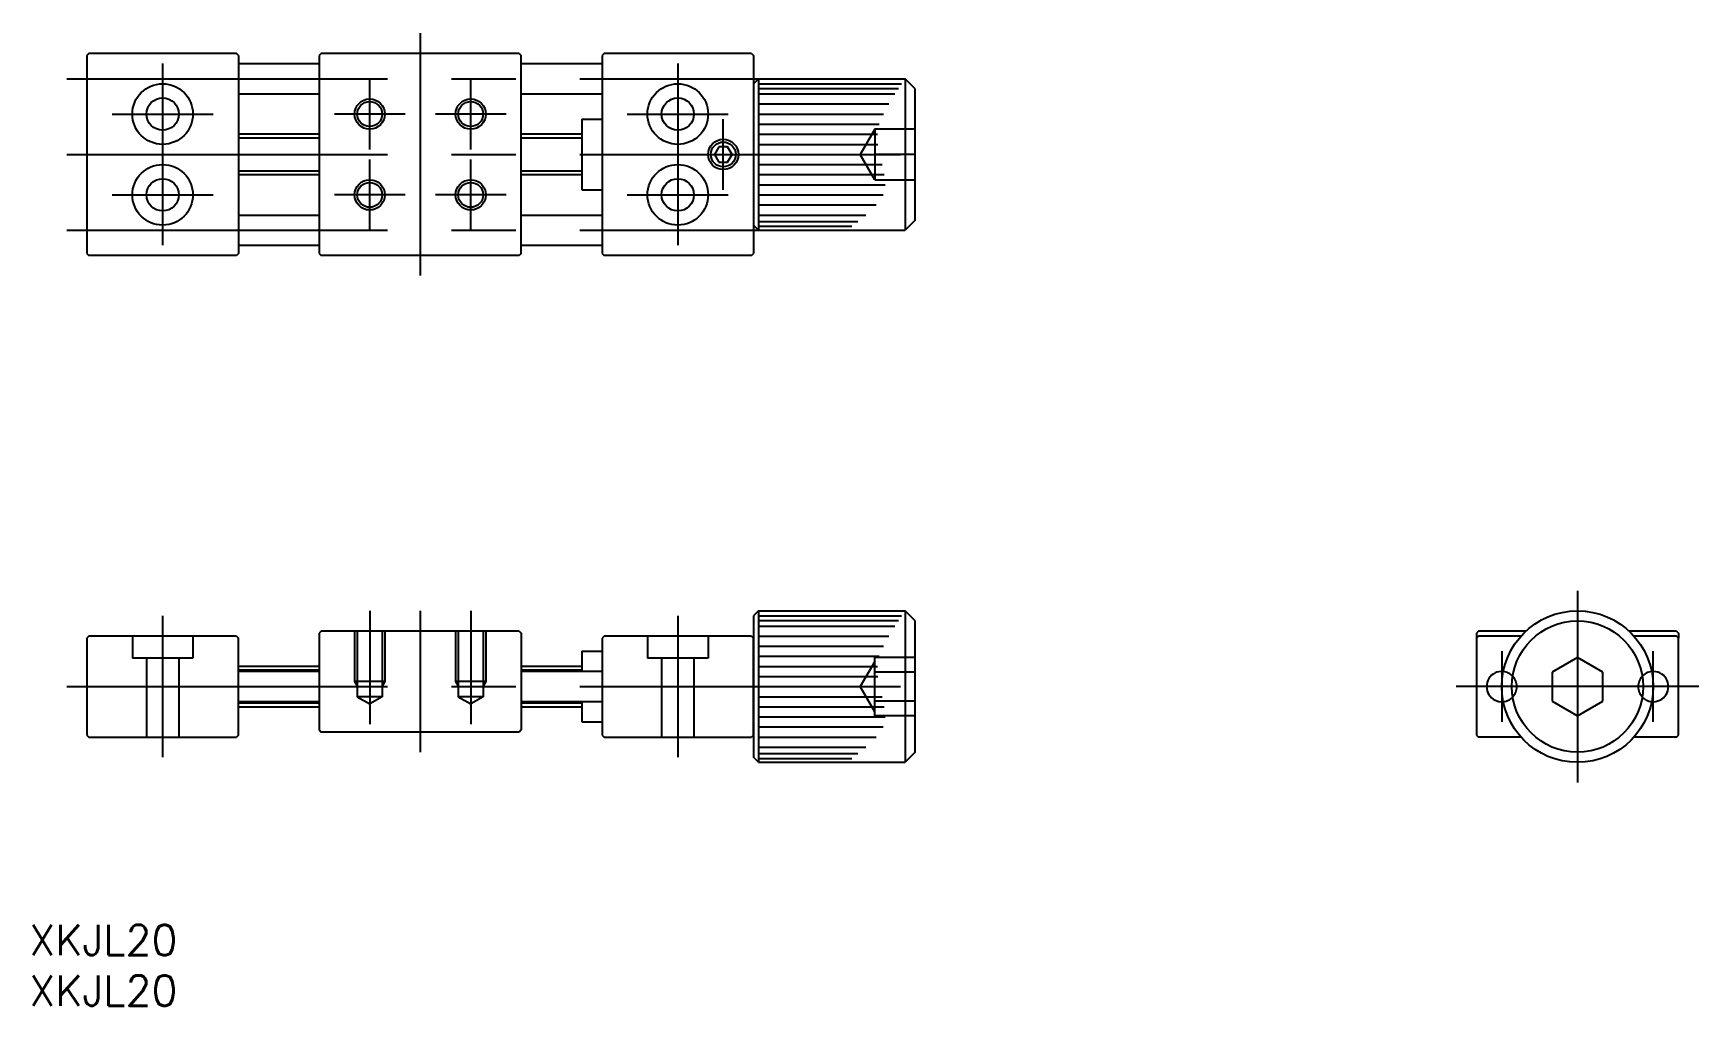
# Model space of a CAD drawing. Extents: x -153 to 12, y -32 to 65.
import ezdxf

# ---------------------------------------------------------------- set-up
doc = ezdxf.new("R2010")
doc.units = 0
doc.linetypes.add('CENTER', pattern=[50.8, 31.75, -6.35, 6.35, -6.35])
doc.linetypes.add('DASHED', pattern=[19.05, 12.7, -6.35])
doc.layers.get('0').update_dxf_attribs({"linetype": 'CONTINUOUS'})
doc.layers.add('CENTER', color=1, linetype='CONTINUOUS')
doc.styles.get("Standard").update_dxf_attribs({"font": 'txt.shx', "height": 3, "bigfont": 'bigfont.shx'})

# ---------------------------------------------------------------- blocks, each defined once
blk = doc.blocks.new('*U2')
at = {"color": 7, "linetype": 'CONTINUOUS'}
blk.add_text('XKJL20', height=3, dxfattribs=at).set_placement((-153.26, -31.61))
blk = doc.blocks.new('*U3')
at = {"color": 7, "linetype": 'CONTINUOUS'}
blk.add_text('XKJL20', height=3, dxfattribs=at).set_placement((-153.26, -26.61))

msp = doc.modelspace()

# ---------------------------------------------------------------- linework, layer by layer
at = {"color": 7, "linetype": 'CONTINUOUS'}
for p, q in [((-147.37, 62.71), (-147.57, 62.51)), ((-132.77, 62.71), (-147.37, 62.71)), ((-132.57, 62.51), (-132.77, 62.71)), ((-124.37, 62.71), (-124.57, 62.51)), ((-104.77, 62.71), (-124.37, 62.71)), ((-104.77, 62.71), (-104.57, 62.51)), ((-96.37, 62.71), (-96.57, 62.51)), ((-81.77, 62.71), (-96.37, 62.71)), ((-81.77, 62.71), (-81.57, 62.51)), ((-147.57, 62.51), (-147.57, 42.91)), ((-132.57, 62.51), (-132.57, 42.91)), ((-132.57, 61.71), (-124.57, 61.71)), ((-124.57, 62.51), (-124.57, 42.91)), ((-104.57, 42.91), (-104.57, 62.51)), ((-104.57, 61.71), (-96.57, 61.71)), ((-96.57, 62.51), (-96.57, 42.91)), ((-81.57, 62.51), (-81.57, 42.91)), ((-81.07, 60.21), (-81.57, 59.71)), ((-81.57, 59.71), (-81.57, 45.71)), ((-81.07, 60.21), (-66.57, 60.21)), ((-81.07, 60.21), (-81.07, 45.21)), ((-81.07, 59.71), (-66.91, 59.71)), ((-66.57, 60.21), (-66.57, 45.21)), ((-65.57, 59.21), (-66.57, 60.21)), ((-132.57, 58.71), (-124.57, 58.71)), ((-104.57, 58.71), (-96.57, 58.71)), ((-81.07, 59.25), (-67.22, 59.25)), ((-81.07, 58.71), (-67.57, 58.71)), ((-81.07, 57.71), (-68.17, 57.71)), ((-65.57, 46.21), (-65.57, 59.21)), ((-98.57, 56.21), (-98.57, 49.21)), ((-98.57, 56.21), (-96.57, 56.21)), ((-81.07, 56.71), (-68.71, 56.71)), ((-124.57, 54.71), (-132.57, 54.71)), ((-98.57, 54.71), (-104.57, 54.71)), ((-81.07, 55.71), (-69.13, 55.71)), ((-81.07, 54.71), (-69.31, 54.71)), ((-85, 53.46), (-85.44, 52.71)), ((-84.14, 53.46), (-85, 53.46)), ((-83.7, 52.71), (-84.14, 53.46)), ((-81.07, 53.71), (-69.28, 53.71)), ((-85.44, 52.71), (-85, 51.96)), ((-85, 51.96), (-84.14, 51.96)), ((-84.14, 51.96), (-83.7, 52.71)), ((-81.07, 51.71), (-68.85, 51.71)), ((-132.57, 50.71), (-124.57, 50.71)), ((-104.57, 50.71), (-98.57, 50.71)), ((-81.07, 50.71), (-68.63, 50.71)), ((-81.07, 49.71), (-68.54, 49.71)), ((-98.57, 49.21), (-96.57, 49.21)), ((-81.07, 48.71), (-68.75, 48.71)), ((-132.57, 46.71), (-124.57, 46.71)), ((-104.57, 46.71), (-96.57, 46.71)), ((-81.07, 47.71), (-69.43, 47.71)), ((-81.07, 46.71), (-70.45, 46.71)), ((-65.57, 46.21), (-66.57, 45.21)), ((-81.07, 45.21), (-81.57, 45.71)), ((-81.07, 46.08), (-71.23, 46.08)), ((-81.07, 45.61), (-71.85, 45.61)), ((-81.07, 45.21), (-66.57, 45.21)), ((-147.57, 42.91), (-147.37, 42.71)), ((-132.57, 42.91), (-132.77, 42.71)), ((-132.57, 43.71), (-124.57, 43.71)), ((-124.57, 42.91), (-124.37, 42.71)), ((-104.57, 42.91), (-104.77, 42.71)), ((-104.57, 43.71), (-96.57, 43.71)), ((-96.57, 42.91), (-96.37, 42.71)), ((-81.77, 42.71), (-81.57, 42.91)), ((-132.77, 42.71), (-147.37, 42.71)), ((-104.77, 42.71), (-124.37, 42.71)), ((-81.77, 42.71), (-96.37, 42.71)), ((-81.07, 7.5), (-81.57, 7)), ((-81.57, 7), (-81.57, -7)), ((-81.07, 7.5), (-66.57, 7.5)), ((-81.07, 7.5), (-81.07, -7.5)), ((-81.07, 7), (-66.91, 7)), ((-66.57, 7.5), (-66.57, -7.5)), ((-65.57, 6.5), (-66.57, 7.5)), ((-147.37, 5), (-147.57, 4.8)), ((-132.77, 5), (-147.37, 5)), ((-132.77, 5), (-132.57, 4.8)), ((-124.37, 5.5), (-124.57, 5.3)), ((-124.57, 5.3), (-124.57, -4.3)), ((-104.77, 5.5), (-124.37, 5.5)), ((-104.77, 5.5), (-104.57, 5.3)), ((-104.57, 5.3), (-104.57, -4.3)), ((-96.37, 5), (-96.57, 4.8)), ((-81.77, 5), (-96.37, 5)), ((-81.77, 5), (-81.57, 4.8)), ((-81.07, 6.54), (-67.22, 6.54)), ((-81.07, 6), (-67.57, 6)), ((-81.07, 5), (-68.17, 5)), ((-65.57, -6.5), (-65.57, 6.5)), ((-9.8, 5.5), (-10, 5.3)), ((-10, 5.3), (-10, 4.8)), ((-9.8, 5), (-10, 4.8)), ((-5.1, 5.5), (-9.8, 5.5)), ((-5.59, 5), (-9.8, 5)), ((9.8, 5.5), (5.1, 5.5)), ((9.8, 5), (5.59, 5)), ((9.8, 5.5), (10, 5.3)), ((10, 4.8), (9.8, 5)), ((10, 5.3), (10, 4.8)), ((-147.57, 4.8), (-147.57, -4.8)), ((-132.57, -4.8), (-132.57, 4.8)), ((-98.57, 3.5), (-98.57, 1.5)), ((-98.57, 3.5), (-96.57, 3.5)), ((-96.57, 4.8), (-96.57, -4.8)), ((-81.57, -4.8), (-81.57, 4.8)), ((-81.07, 4), (-68.71, 4)), ((-10, 4.8), (-10, -4.8)), ((10, -4.8), (10, 4.8)), ((-124.57, 2), (-132.57, 2)), ((-98.57, 2), (-104.57, 2)), ((-81.07, 3), (-69.13, 3)), ((-81.07, 2), (-69.31, 2)), ((0, 2.89), (-2.5, 1.44)), ((2.5, 1.44), (0, 2.89)), ((-124.57, 1.5), (-132.57, 1.5)), ((-96.57, 1.5), (-104.57, 1.5)), ((-81.07, 1), (-69.28, 1)), ((-2.5, 1.44), (-2.5, -1.44)), ((2.5, -1.44), (2.5, 1.44)), ((-124.57, -1.5), (-132.57, -1.5)), ((-96.57, -1.5), (-104.57, -1.5)), ((-98.57, -1.5), (-98.57, -3.5)), ((-81.07, -1), (-68.85, -1)), ((-2.5, -1.44), (0, -2.89)), ((0, -2.89), (2.5, -1.44)), ((-132.57, -2), (-124.57, -2)), ((-104.57, -2), (-98.57, -2)), ((-81.07, -2), (-68.63, -2)), ((-81.07, -3), (-68.54, -3)), ((-147.57, -4.8), (-147.37, -5)), ((-132.57, -4.8), (-132.77, -5)), ((-124.57, -4.3), (-124.37, -4.5)), ((-104.77, -4.5), (-124.37, -4.5)), ((-104.57, -4.3), (-104.77, -4.5)), ((-98.57, -3.5), (-96.57, -3.5)), ((-96.57, -4.8), (-96.37, -5)), ((-81.57, -4.8), (-81.77, -5)), ((-81.07, -4), (-68.75, -4)), ((-10, -4.8), (-9.8, -5)), ((9.8, -5), (10, -4.8)), ((-147.37, -5), (-132.77, -5)), ((-96.37, -5), (-81.77, -5)), ((-81.07, -5), (-69.43, -5)), ((-81.07, -6), (-70.45, -6)), ((-65.57, -6.5), (-66.57, -7.5)), ((-5.59, -5), (-9.8, -5)), ((9.8, -5), (5.59, -5)), ((-81.07, -7.5), (-81.57, -7)), ((-81.07, -6.64), (-71.23, -6.64)), ((-81.07, -7.11), (-71.85, -7.11)), ((-81.07, -7.5), (-66.57, -7.5))]:
    msp.add_line(p, q, dxfattribs=at)
at = {"color": 3, "linetype": 'DASHED'}
for p, q in [((-69.57, 55.21), (-71.01, 52.71)), ((-69.57, 55.21), (-69.57, 50.21)), ((-65.57, 55.21), (-69.57, 55.21)), ((-69.57, 50.21), (-71.01, 52.71)), ((-65.57, 52.71), (-69.57, 52.71)), ((-69.57, 50.21), (-65.57, 50.21)), ((-143.07, 5), (-143.07, 2.8)), ((-137.07, 5), (-137.07, 2.8)), ((-121.07, 5.5), (-121.07, 0.5)), ((-120.8, 5.5), (-120.8, -1)), ((-118.34, 5.5), (-118.34, -1)), ((-118.07, 5.5), (-118.07, 0.5)), ((-111.07, 5.5), (-111.07, 0.5)), ((-110.8, 5.5), (-110.8, -1)), ((-108.34, 5.5), (-108.34, -1)), ((-108.07, 5.5), (-108.07, 0.5)), ((-92.07, 5), (-92.07, 2.8)), ((-86.07, 5), (-86.07, 2.8)), ((-137.07, 2.8), (-143.07, 2.8)), ((-141.67, 2.8), (-141.67, -5)), ((-138.47, 2.8), (-138.47, -5)), ((-86.07, 2.8), (-92.07, 2.8)), ((-90.67, 2.8), (-90.67, -5)), ((-87.47, 2.8), (-87.47, -5)), ((-69.57, 2.5), (-71.01, 0)), ((-65.57, 2.89), (-69.57, 2.89)), ((-69.57, -2.89), (-69.57, 2.89)), ((-118.07, 0.5), (-121.07, 0.5)), ((-121.07, 0.5), (-120.8, 0.03)), ((-118.07, 0.5), (-118.34, 0.03)), ((-108.07, 0.5), (-111.07, 0.5)), ((-111.07, 0.5), (-110.8, 0.03)), ((-108.07, 0.5), (-108.34, 0.03)), ((-65.57, 1.44), (-69.57, 1.44)), ((-118.34, -1), (-120.8, -1)), ((-120.8, -1), (-119.57, -1.71)), ((-118.34, -1), (-119.57, -1.71)), ((-108.34, -1), (-110.8, -1)), ((-110.8, -1), (-109.57, -1.71)), ((-108.34, -1), (-109.57, -1.71)), ((-69.57, -2.5), (-71.01, 0)), ((-65.57, -1.44), (-69.57, -1.44)), ((-65.57, -2.89), (-69.57, -2.89))]:
    msp.add_line(p, q, dxfattribs=at)
at = {"color": 3, "linetype": 'CONTINUOUS'}
for p, q in [((-124.57, 54.33), (-132.57, 54.33)), ((-98.57, 54.33), (-104.57, 54.33)), ((-132.57, 51.09), (-124.57, 51.09)), ((-104.57, 51.09), (-98.57, 51.09)), ((-124.57, 1.62), (-132.57, 1.62)), ((-98.57, 1.62), (-104.57, 1.62)), ((-132.57, -1.62), (-124.57, -1.62)), ((-104.57, -1.62), (-98.57, -1.62))]:
    msp.add_line(p, q, dxfattribs=at)
at = {"color": 7, "linetype": 'CONTINUOUS'}
for centre, radius in [((-140.07, 56.71), 3), ((-89.07, 56.71), 3), ((-140.07, 56.71), 1.6), ((-119.57, 56.71), 1.23), ((-109.57, 56.71), 1.23), ((-89.07, 56.71), 1.6), ((-84.57, 52.71), 1.23), ((-140.07, 48.71), 3), ((-89.07, 48.71), 3), ((-140.07, 48.71), 1.6), ((-119.57, 48.71), 1.23), ((-109.57, 48.71), 1.23), ((-89.07, 48.71), 1.6), ((0, 0), 7.5), ((0, 0), 6.5)]:
    msp.add_circle(centre, radius, dxfattribs=at)
at = {"color": 3, "linetype": 'CONTINUOUS'}
for centre in [(-119.57, 56.71), (-109.57, 56.71), (-84.57, 52.71), (-119.57, 48.71), (-109.57, 48.71)]:
    msp.add_circle(centre, 1.5, dxfattribs=at)
at = {"color": 7, "linetype": 'CONTINUOUS'}
for centre, start, end in [((-7.5, 0), 84.2608, 275.7392), ((7.5, 0), 264.2608, 95.7392)]:
    msp.add_arc(centre, 1.5, start, end, dxfattribs=at)
at = {"color": 3, "linetype": 'DASHED'}
for centre, start, end in [((-7.5, 0), 275.7392, 84.2608), ((7.5, 0), 95.7392, 264.2608)]:
    msp.add_arc(centre, 1.5, start, end, dxfattribs=at)
at = {"layer": 'CENTER', "color": 1, "linetype": 'CENTER'}
for p, q in [((-114.57, 64.71), (-114.57, 40.71)), ((-140.07, 61.71), (-140.07, 43.71)), ((-89.07, 61.71), (-89.07, 43.71)), ((-149.57, 60.21), (-79.57, 60.21)), ((-119.57, 53.21), (-119.57, 60.21)), ((-109.57, 53.21), (-109.57, 60.21)), ((-145.07, 56.71), (-135.07, 56.71)), ((-116.07, 56.71), (-123.07, 56.71)), ((-106.07, 56.71), (-113.07, 56.71)), ((-94.07, 56.71), (-84.07, 56.71)), ((-84.57, 49.21), (-84.57, 56.21)), ((-149.57, 52.71), (-63.57, 52.71)), ((-119.57, 45.21), (-119.57, 52.21)), ((-109.57, 45.21), (-109.57, 52.21)), ((-145.07, 48.71), (-135.07, 48.71)), ((-116.07, 48.71), (-123.07, 48.71)), ((-106.07, 48.71), (-113.07, 48.71)), ((-94.07, 48.71), (-84.07, 48.71)), ((-149.57, 45.21), (-79.57, 45.21)), ((0, 9.5), (0, -9.5)), ((-140.07, 7), (-140.07, -7)), ((-119.57, 7.5), (-119.57, -3.71)), ((-114.57, 7.5), (-114.57, -6.5)), ((-109.57, 7.5), (-109.57, -3.71)), ((-89.07, 7), (-89.07, -7)), ((-7.5, 3.5), (-7.5, -3.5)), ((7.5, -3.5), (7.5, 3.5)), ((-149.57, 0), (-63.57, 0)), ((12, 0), (-12, 0))]:
    msp.add_line(p, q, dxfattribs=at)

# ---------------------------------------------------------------- block references
at = {"color": 7, "linetype": 'CONTINUOUS'}
for name in ['*U3', '*U2']:
    msp.add_blockref(name, (0, 0), dxfattribs=at)

doc.saveas('drawing.dxf')
